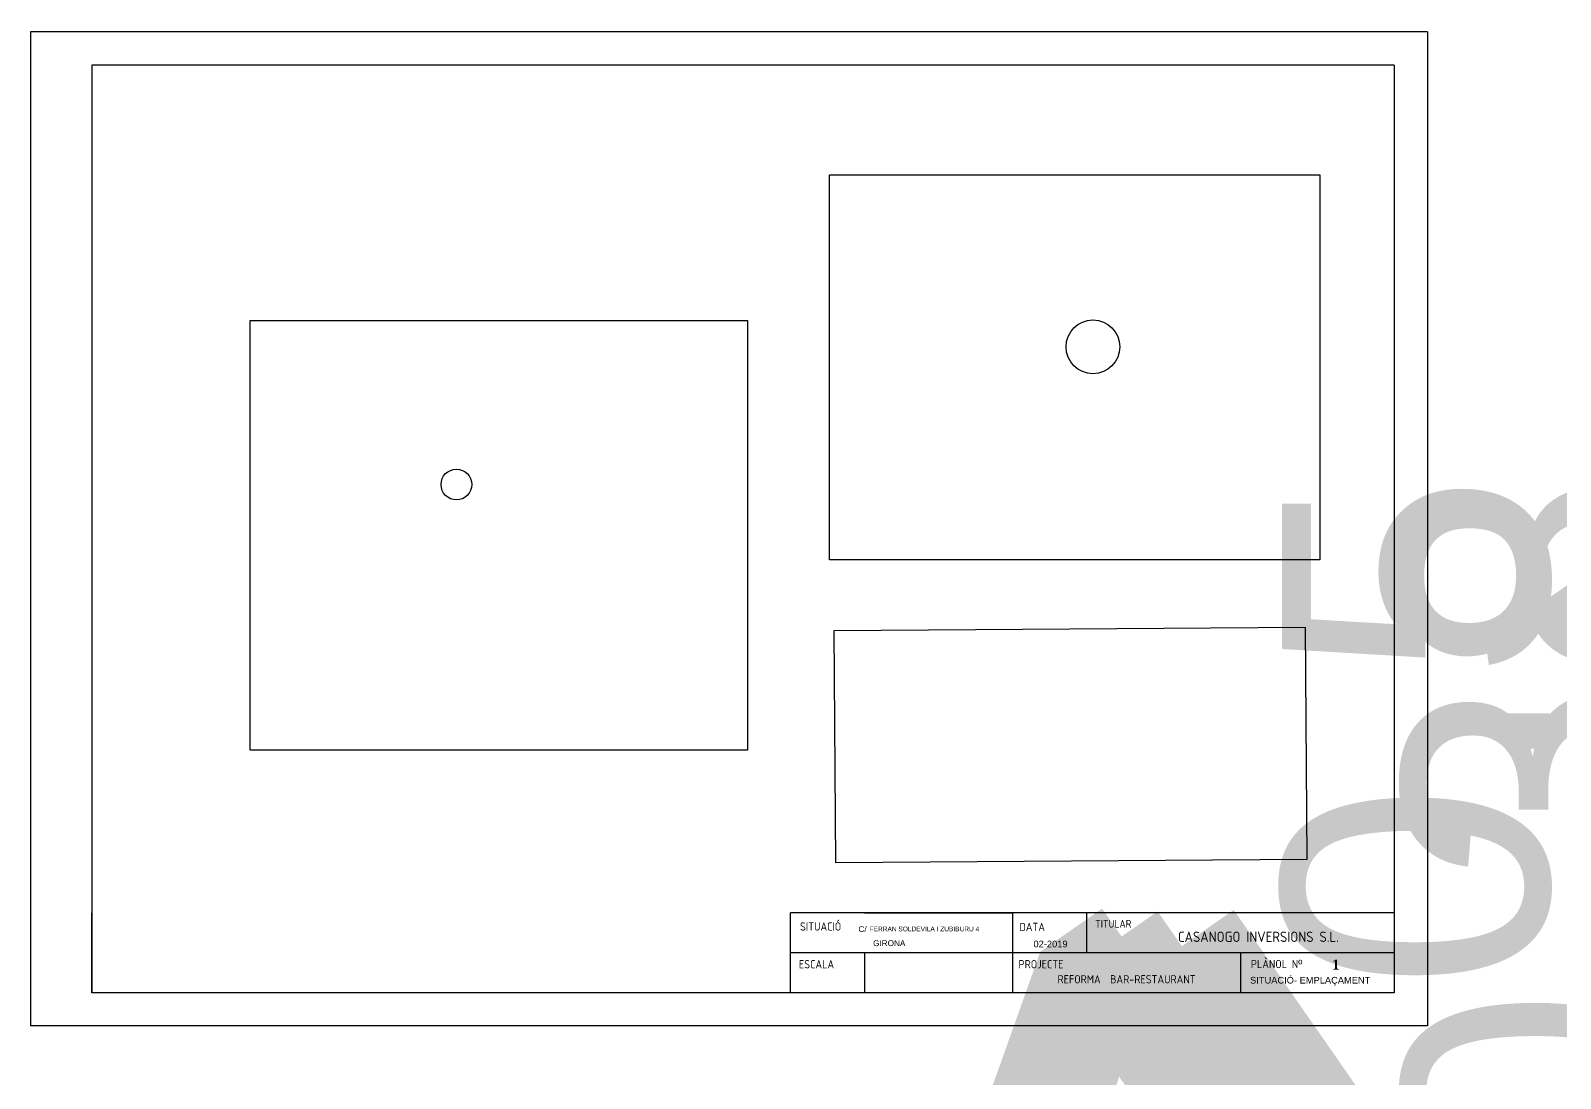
# Model space of a CAD drawing. Header units: millimetres. Extents: x 7 to 259, y -45 to 103.
# Drawn here: x 188.56 to 194.31, y 82.74 to 86.68 of the extents above; entities that cross this region are included whole.
import ezdxf

# ---------------------------------------------------------------- set-up
doc = ezdxf.new("R2010")
doc.units = ezdxf.units.MM
doc.linetypes.add('CONTINUA', pattern=[0])
doc.linetypes.add('LÍNEAS_OCULTAS2', pattern=[4.7625, 3.175, -1.5875])
for name, color, linetype in [('CAJETI1', 5, 'Continuous'), ('cotes', 95, 'Continuous'), ('emergencia', 97, 'Continuous'), ('estructura', 5, 'Continuous'), ('maquiactual', 90, 'Continuous')]:
    doc.layers.add(name, color=color, linetype=linetype)
doc.styles.add('ISO', font='isocp.shx')
doc.styles.get("Standard").update_dxf_attribs({"font": 'arial.ttf'})
doc.styles.add('TECHNICLIGHT', font='timesbd.ttf', dxfattribs={"height": 2})
doc.dimstyles.new('ISO-25', dxfattribs={"dimtxt": 2.5, "dimasz": 2.5, "dimexe": 1.25, "dimexo": 0.625, "dimtad": 1, "dimtxsty": 'Standard', "dimcen": 2.5, "dimadec": 0, "dimazin": 0, "dimtfac": 1, "dimtmove": 0, "dimatfit": 3, "dimfxl": 1, "dimarcsym": 0})
picture_1 = doc.add_image_def('image3.jpg', size_in_pixel=(1522, 751))
picture_2 = doc.add_image_def('image4.jpg', size_in_pixel=(758, 655))
picture_3 = doc.add_image_def('image5.jpg', size_in_pixel=(762, 598))

# ---------------------------------------------------------------- blocks, each defined once
blk = doc.blocks.new('*D38')
at = {"layer": 'cotes', "color": 0, "lineweight": -2, "transparency": 16777216}
for p, q in [((195.5336, 89.569), (195.5336, 90.769)), ((195.5336, 88.369), (195.5336, 87.9904)), ((196.107, 88.369), (196.7836, 88.369)), ((196.1045, 87.9904), (196.7836, 87.9904)), ((195.5336, 86.7904), (195.5336, 81.7408))]:
    blk.add_line(p, q, dxfattribs=at)
at = {"layer": 'cotes', "color": 0, "transparency": 16777216}
for points in [[(195.3336, 89.569), (195.7336, 89.569), (195.5336, 88.369)], [(195.3336, 86.7904), (195.7336, 86.7904), (195.5336, 87.9904)]]:
    blk.add_solid(points, dxfattribs=at)
at = {"layer": 'Defpoints', "color": 0, "transparency": 16777216}
for p in [(195.482, 88.369), (195.4795, 87.9904), (195.5336, 87.9904)]:
    blk.add_point(p, dxfattribs=at)
at = {"layer": 'cotes', "color": 0, "transparency": 16777216, "insert": (194.3077, 83.6656), "char_height": 1, "attachment_point": 5, "rotation": 90}
blk.add_mtext('0,38', dxfattribs=at)
blk = doc.blocks.new('*D39')
at = {"layer": 'cotes', "color": 0, "lineweight": -2, "transparency": 16777216}
for p, q in [((195.0801, 89.6875), (195.0801, 90.8875)), ((194.5098, 88.4875), (193.8301, 88.4875)), ((195.0801, 88.4875), (195.0801, 87.9879)), ((194.5098, 87.9879), (193.8301, 87.9879)), ((195.0801, 86.7879), (195.0801, 82.5098))]:
    blk.add_line(p, q, dxfattribs=at)
at = {"layer": 'cotes', "color": 0, "transparency": 16777216}
for points in [[(194.8801, 89.6875), (195.2801, 89.6875), (195.0801, 88.4875)], [(194.8801, 86.7879), (195.2801, 86.7879), (195.0801, 87.9879)]]:
    blk.add_solid(points, dxfattribs=at)
at = {"layer": 'Defpoints', "color": 0, "transparency": 16777216}
for p in [(195.1348, 88.4875), (195.0801, 87.9879), (195.1348, 87.9879)]:
    blk.add_point(p, dxfattribs=at)
at = {"layer": 'cotes', "color": 0, "transparency": 16777216, "insert": (193.8542, 84.0488), "char_height": 1, "attachment_point": 5, "rotation": 90}
blk.add_mtext('0,5', dxfattribs=at)
blk = doc.blocks.new('*D40')
at = {"layer": 'Defpoints', "color": 0, "linetype": 'LÍNEAS_OCULTAS2', "transparency": 16777216}
for p in [(202.0618, 85.5769), (201.9079, 85.4698)]:
    blk.add_point(p, dxfattribs=at)
at = {"layer": 'maquiactual', "color": 0, "linetype": 'LÍNEAS_OCULTAS2', "lineweight": -2, "transparency": 16777216}
blk.add_line((193.3718, 79.5334), (200.0093, 84.1495), dxfattribs=at)
at = {"layer": 'maquiactual', "color": 0, "linetype": 'LÍNEAS_OCULTAS2', "transparency": 16777216}
blk.add_solid([(199.7714, 84.4916), (200.2472, 83.8074), (202.0618, 85.5769)], dxfattribs=at)
at = {"layer": 'maquiactual', "color": 0, "linetype": 'LÍNEAS_OCULTAS2', "transparency": 16777216, "insert": (194.4497, 82.8743), "char_height": 2.5, "attachment_point": 5, "rotation": 34.81673}
blk.add_mtext('1,5', dxfattribs=at)
blk = doc.blocks.new('*D41')
at = {"layer": 'Defpoints', "color": 0, "linetype": 'LÍNEAS_OCULTAS2', "transparency": 16777216}
for p in [(202.2703, 85.5662), (202.1164, 85.4592)]:
    blk.add_point(p, dxfattribs=at)
at = {"layer": 'maquiactual', "color": 0, "linetype": 'LÍNEAS_OCULTAS2', "lineweight": -2, "transparency": 16777216}
blk.add_line((193.5802, 79.5227), (200.2178, 84.1388), dxfattribs=at)
at = {"layer": 'maquiactual', "color": 0, "linetype": 'LÍNEAS_OCULTAS2', "transparency": 16777216}
blk.add_solid([(199.9799, 84.4809), (200.4557, 83.7968), (202.2703, 85.5662)], dxfattribs=at)
at = {"layer": 'maquiactual', "color": 0, "linetype": 'LÍNEAS_OCULTAS2', "transparency": 16777216, "insert": (194.6582, 82.8636), "char_height": 2.5, "attachment_point": 5, "rotation": 34.81673}
blk.add_mtext('1,5', dxfattribs=at)
blk = doc.blocks.new('*D42')
at = {"layer": 'Defpoints', "color": 0, "linetype": 'LÍNEAS_OCULTAS2', "transparency": 16777216}
for p in [(202.5563, 85.5716), (202.4024, 85.4645)]:
    blk.add_point(p, dxfattribs=at)
at = {"layer": 'maquiactual', "color": 0, "linetype": 'LÍNEAS_OCULTAS2', "lineweight": -2, "transparency": 16777216}
blk.add_line((193.8662, 79.5281), (200.5038, 84.1442), dxfattribs=at)
at = {"layer": 'maquiactual', "color": 0, "linetype": 'LÍNEAS_OCULTAS2', "transparency": 16777216}
blk.add_solid([(200.2659, 84.4863), (200.7417, 83.8021), (202.5563, 85.5716)], dxfattribs=at)
at = {"layer": 'maquiactual', "color": 0, "linetype": 'LÍNEAS_OCULTAS2', "transparency": 16777216, "insert": (194.9442, 82.869), "char_height": 2.5, "attachment_point": 5, "rotation": 34.81673}
blk.add_mtext('1,5', dxfattribs=at)

msp = doc.modelspace()

# ---------------------------------------------------------------- linework, layer by layer
at = {"layer": 'CAJETI1'}
for p, q in [((188.5575, 86.6793), (188.5575, 82.9418)), ((191.1825, 86.6793), (188.5575, 86.6793)), ((193.8075, 86.6793), (191.1825, 86.6793)), ((193.8075, 86.6793), (193.8075, 82.9418)), ((188.788, 86.5543), (188.788, 83.0668)), ((191.1825, 82.9418), (188.5575, 82.9418)), ((193.8075, 82.9418), (191.1825, 82.9418))]:
    msp.add_line(p, q, dxfattribs=at)
at = {"layer": 'CAJETI1', "color": 5}
for p, q in [((193.6825, 86.5543), (188.788, 86.5543)), ((193.6825, 86.5543), (193.6825, 83.0668)), ((193.6825, 83.3668), (191.413, 83.3668)), ((193.6825, 83.2168), (191.413, 83.2168)), ((193.6825, 83.0668), (188.788, 83.0668))]:
    msp.add_line(p, q, dxfattribs=at)
at = {"layer": 'CAJETI1', "linetype": 'CONTINUA'}
for p, q in [((188.788, 83.0668), (188.788, 83.3668)), ((191.413, 83.0668), (191.413, 83.3668))]:
    msp.add_line(p, q, dxfattribs=at)
at = {"layer": 'emergencia', "color": 5}
for p, q in [((191.6914, 83.3668), (192.2482, 83.3668)), ((192.2482, 83.3668), (192.2482, 83.0668)), ((192.5263, 83.3668), (192.5263, 83.2168)), ((191.6914, 83.2168), (191.6914, 83.0668)), ((193.1046, 83.2168), (193.1046, 83.0668))]:
    msp.add_line(p, q, dxfattribs=at)
at = {"layer": 'estructura'}
msp.add_circle((192.5503, 85.4949), 0.101, dxfattribs=at)
at = {"layer": 'estructura', "linetype": 'CONTINUA'}
msp.add_circle((190.1579, 84.9773), 0.0578, dxfattribs=at)

# ---------------------------------------------------------------- texts
at = {"color": 5, "style": 'TECHNICLIGHT'}
msp.add_text('1', height=0.0375, dxfattribs=at).set_placement((193.4488, 83.1538))
at = {"layer": 'CAJETI1', "color": 5, "style": 'ISO'}
for s, height, p in [('SITUACIÓ', 0.03103, (191.4491, 83.3002)), ('SITUACIÓ', 0.03103, (191.4491, 83.3002)), ('DATA', 0.03103, (192.2738, 83.2984)), ('DATA', 0.03103, (192.2738, 83.2984)), ('TITULAR', 0.0291, (192.5588, 83.3114)), ('TITULAR', 0.0291, (192.5588, 83.3114)), ('CASANOGO INVERSIONS S.L.', 0.038794, (192.8697, 83.2577)), ('PLÀNOL Nº', 0.03103, (193.1436, 83.1592)), ('ESCALA', 0.03103, (191.4452, 83.1584)), ('PROJECTE', 0.03103, (192.2706, 83.1585)), ('REFORMA  BAR-RESTAURANT', 0.031035, (192.417, 83.1018))]:
    msp.add_text(s, height=height, dxfattribs=at).set_placement(p)
at = {"layer": 'CAJETI1', "color": 5, "linetype": 'LÍNEAS_OCULTAS2'}
for s, height, p in [('C/', 0.02203, (191.669, 83.2948)), ('FERRAN SOLDEVILA I ZUBIBURU 4', 0.017626, (191.711, 83.2977)), ('GIRONA', 0.02203, (191.7239, 83.242)), ('GIRONA', 0.02203, (191.7239, 83.242)), ('02-2019', 0.02503, (192.3267, 83.2376)), ('SITUACIÓ- EMPLAÇAMENT', 0.025, (193.1407, 83.1013))]:
    msp.add_text(s, height=height, dxfattribs=at).set_placement(p)

# ---------------------------------------------------------------- dimensions: what is measured, and where the dimension line sits
at = {"layer": 'cotes'}
for base, p1, p2, picture, middle in [((195.0801, 87.9879), (195.1348, 88.4875), (195.1348, 87.9879), '*D39', (193.8542, 84.0488)), ((195.5336, 87.9904), (195.482, 88.369), (195.4795, 87.9904), '*D38', (194.3077, 83.6656))]:
    dim = msp.add_linear_dim(base=base, p1=p1, p2=p2, angle=90, dimstyle='ISO-25', override={"dimtxt": 1, "dimasz": 1.2}, dxfattribs=at)
    dim.commit()
    dim.dimension.update_dxf_attribs({"geometry": picture, "text_midpoint": middle})
at = {"layer": 'maquiactual', "color": 3, "linetype": 'LÍNEAS_OCULTAS2'}
for p1, p2, picture, middle in [((201.9079, 85.4698), (202.0618, 85.5769), '*D40', (195.6643, 81.1278)), ((202.1164, 85.4592), (202.2703, 85.5662), '*D41', (195.8728, 81.1171)), ((202.4024, 85.4645), (202.5563, 85.5716), '*D42', (196.1588, 81.1224))]:
    dim = msp.add_diameter_dim_2p(p1=p1, p2=p2, text='1,5', dimstyle='ISO-25', dxfattribs=at)
    dim.commit()
    dim.dimension.update_dxf_attribs({"geometry": picture, "text_midpoint": middle, "dimtype": 163})

# ---------------------------------------------------------------- pictures from other files: only their frames are drawn
at = {"layer": 'estructura'}
image = msp.add_image(picture_3, insert=(191.5595, 84.6941), size_in_units=(1.844, 1.4471), dxfattribs=at)
image.dxf.flags = 7
image = msp.add_image(picture_2, insert=(189.3825, 83.9785), size_in_units=(1.8699, 1.6158), dxfattribs=at)
image.dxf.flags = 7
image = msp.add_image(picture_1, insert=(191.5837, 83.5551), size_in_units=(1.7707, 0.8737), rotation=0.39117, dxfattribs=at)
image.dxf.flags = 7

doc.saveas('drawing.dxf')
